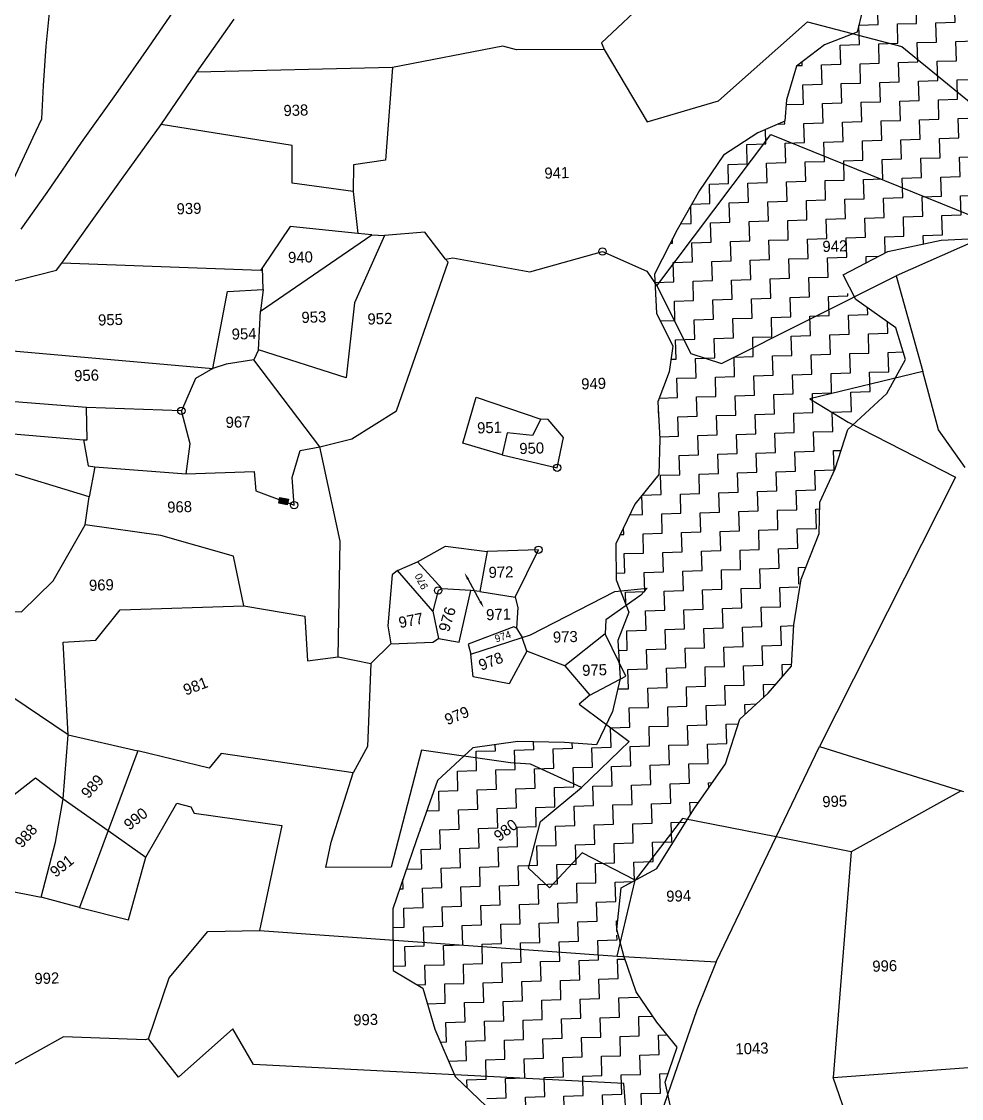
# Model space of a CAD drawing. Header units: metres. Extents: x 313073 to 315646, y 1903695 to 1906857.
# Drawn here: x 314192.9 to 314520.4, y 1904458.4 to 1904833.5 of the extents above; entities that cross this region are included whole.
import ezdxf

# ---------------------------------------------------------------- set-up
doc = ezdxf.new("R2010")
doc.units = ezdxf.units.M
for name, color, linetype in [('POLY_HATCH', 12, 'Continuous'), ('POLY_PARCEL', 6, 'Continuous'), ('POLY_WATER', 4, 'Continuous'), ('TEXT_PARCEL', 7, 'Continuous')]:
    doc.layers.add(name, color=color, linetype=linetype)
doc.styles.add('TEXT_MAP', font='')
doc.styles.get('TEXT_MAP').set_extended_font_data('Kruti Dev 050')

msp = doc.modelspace()

# ---------------------------------------------------------------- hatches: boundary and pattern name
msp.add_hatch(color=256).paths.add_polyline_path([(314282.96, 1904667.73), (314282.56, 1904665.7), (314285.5, 1904665.12), (314285.9, 1904667.15)])

# ---------------------------------------------------------------- linework, layer by layer
for p, q in [((314282.56, 1904665.7), (314282.96, 1904667.73)), ((314285.5, 1904665.12), (314282.56, 1904665.7)), ((314282.96, 1904667.73), (314285.9, 1904667.15)), ((314285.9, 1904667.15), (314285.5, 1904665.12)), ((314352.72, 1904631.5), (314348.47, 1904639.27))]:
    msp.add_line(p, q)
for centre in [(314395.3, 1904753.39), (314248.61, 1904697.91), (314379.55, 1904678.09), (314287.87, 1904665.07), (314373.05, 1904649.52), (314338.1, 1904635.34)]:
    msp.add_circle(centre, 1.28)
for points in [[(314348.1, 1904639.07), (314347.27, 1904641.46), (314348.83, 1904639.47)], [(314353.09, 1904631.7), (314353.92, 1904629.3), (314352.36, 1904631.3)]]:
    msp.add_solid(points)
at = {"layer": 'POLY_HATCH', "linetype": 'Continuous'}
for p, q in [((314491.34, 1904832.48), (314491.13, 1904839.19)), ((314504.77, 1904832.89), (314504.57, 1904839.61)), ((314518.21, 1904833.31), (314518, 1904840.03)), ((314484.83, 1904825.55), (314484.62, 1904832.11)), ((314484.66, 1904832.27), (314491.34, 1904832.48)), ((314498.06, 1904832.69), (314504.77, 1904832.89)), ((314498.27, 1904825.97), (314498.06, 1904832.69)), ((314511.49, 1904833.1), (314518.21, 1904833.31)), ((314511.7, 1904826.39), (314511.49, 1904833.1)), ((314504.98, 1904826.18), (314511.7, 1904826.39)), ((314518.42, 1904826.59), (314525.14, 1904826.8)), ((314518.63, 1904819.88), (314518.42, 1904826.59)), ((314478.11, 1904825.34), (314484.83, 1904825.55)), ((314478.32, 1904818.62), (314478.11, 1904825.34)), ((314491.55, 1904825.76), (314498.27, 1904825.97)), ((314491.76, 1904819.04), (314491.55, 1904825.76)), ((314505.19, 1904819.46), (314504.98, 1904826.18)), ((314464.88, 1904818.2), (314464.85, 1904819.39)), ((314485.04, 1904818.83), (314491.76, 1904819.04)), ((314485.25, 1904812.11), (314485.04, 1904818.83)), ((314498.47, 1904819.25), (314505.19, 1904819.46)), ((314498.68, 1904812.53), (314498.47, 1904819.25)), ((314511.91, 1904819.67), (314518.63, 1904819.88)), ((314512.12, 1904812.95), (314511.91, 1904819.67)), ((314463.23, 1904818.15), (314464.88, 1904818.2)), ((314471.6, 1904818.41), (314478.32, 1904818.62)), ((314471.81, 1904811.69), (314471.6, 1904818.41)), ((314465.09, 1904811.48), (314471.81, 1904811.69)), ((314465.3, 1904804.77), (314465.09, 1904811.48)), ((314478.53, 1904811.9), (314485.25, 1904812.11)), ((314478.74, 1904805.18), (314478.53, 1904811.9)), ((314491.97, 1904812.32), (314498.68, 1904812.53)), ((314492.17, 1904805.6), (314491.97, 1904812.32)), ((314505.4, 1904812.74), (314512.12, 1904812.95)), ((314505.61, 1904806.02), (314505.4, 1904812.74)), ((314518.84, 1904813.16), (314525.56, 1904813.37)), ((314519.05, 1904806.44), (314518.84, 1904813.16)), ((314459.29, 1904804.58), (314465.3, 1904804.77)), ((314472.02, 1904804.98), (314478.74, 1904805.18)), ((314472.23, 1904798.26), (314472.02, 1904804.98)), ((314485.46, 1904805.39), (314492.17, 1904805.6)), ((314485.67, 1904798.68), (314485.46, 1904805.39)), ((314498.89, 1904805.81), (314505.61, 1904806.02)), ((314499.1, 1904799.09), (314498.89, 1904805.81)), ((314512.33, 1904806.23), (314519.05, 1904806.44)), ((314512.54, 1904799.51), (314512.33, 1904806.23)), ((314456.47, 1904797.77), (314458.79, 1904797.84)), ((314458.79, 1904797.84), (314458.76, 1904798.77)), ((314465.51, 1904798.05), (314472.23, 1904798.26)), ((314465.72, 1904791.33), (314465.51, 1904798.05)), ((314478.95, 1904798.47), (314485.67, 1904798.68)), ((314479.16, 1904791.75), (314478.95, 1904798.47)), ((314492.38, 1904798.88), (314499.1, 1904799.09)), ((314492.59, 1904792.17), (314492.38, 1904798.88)), ((314505.82, 1904799.3), (314512.54, 1904799.51)), ((314506.03, 1904792.58), (314505.82, 1904799.3)), ((314519.26, 1904799.72), (314525.98, 1904799.93)), ((314519.47, 1904793), (314519.26, 1904799.72)), ((314452.28, 1904790.91), (314452.13, 1904795.87)), ((314499.31, 1904792.37), (314506.03, 1904792.58)), ((314512.75, 1904792.79), (314519.47, 1904793)), ((314512.96, 1904786.07), (314512.75, 1904792.79)), ((314445.56, 1904790.7), (314452.28, 1904790.91)), ((314445.77, 1904783.98), (314445.56, 1904790.7)), ((314459, 1904791.12), (314465.72, 1904791.33)), ((314459.21, 1904784.4), (314459, 1904791.12)), ((314472.44, 1904791.54), (314479.16, 1904791.75)), ((314472.65, 1904784.82), (314472.44, 1904791.54)), ((314485.87, 1904791.96), (314492.59, 1904792.17)), ((314486.08, 1904785.24), (314485.87, 1904791.96)), ((314499.52, 1904785.66), (314499.31, 1904792.37)), ((314479.37, 1904785.03), (314486.08, 1904785.24)), ((314479.57, 1904778.31), (314479.37, 1904785.03)), ((314492.8, 1904785.45), (314499.52, 1904785.66)), ((314493.01, 1904778.73), (314492.8, 1904785.45)), ((314506.24, 1904785.87), (314512.96, 1904786.07)), ((314506.45, 1904779.15), (314506.24, 1904785.87)), ((314519.68, 1904786.28), (314526.39, 1904786.49)), ((314519.88, 1904779.57), (314519.68, 1904786.28)), ((314439.05, 1904783.77), (314445.77, 1904783.98)), ((314439.26, 1904777.06), (314439.05, 1904783.77)), ((314452.49, 1904784.19), (314459.21, 1904784.4)), ((314452.7, 1904777.47), (314452.49, 1904784.19)), ((314465.93, 1904784.61), (314472.65, 1904784.82)), ((314466.14, 1904777.89), (314465.93, 1904784.61)), ((314445.98, 1904777.27), (314452.7, 1904777.47)), ((314459.42, 1904777.68), (314466.14, 1904777.89)), ((314459.63, 1904770.97), (314459.42, 1904777.68)), ((314472.86, 1904778.1), (314479.57, 1904778.31)), ((314473.06, 1904771.38), (314472.86, 1904778.1)), ((314486.29, 1904778.52), (314493.01, 1904778.73)), ((314486.5, 1904771.8), (314486.29, 1904778.52)), ((314499.73, 1904778.94), (314506.45, 1904779.15)), ((314499.94, 1904772.22), (314499.73, 1904778.94)), ((314513.17, 1904779.36), (314519.88, 1904779.57)), ((314513.38, 1904772.64), (314513.17, 1904779.36)), ((314432.55, 1904776.85), (314439.26, 1904777.06)), ((314432.75, 1904770.13), (314432.55, 1904776.85)), ((314446.19, 1904770.55), (314445.98, 1904777.27)), ((314426.4, 1904769.93), (314432.75, 1904770.13)), ((314439.47, 1904770.34), (314446.19, 1904770.55)), ((314439.68, 1904763.62), (314439.47, 1904770.34)), ((314452.91, 1904770.76), (314459.63, 1904770.97)), ((314453.12, 1904764.04), (314452.91, 1904770.76)), ((314466.35, 1904771.17), (314473.06, 1904771.38)), ((314466.56, 1904764.46), (314466.35, 1904771.17)), ((314479.78, 1904771.59), (314486.5, 1904771.8)), ((314479.99, 1904764.87), (314479.78, 1904771.59)), ((314493.22, 1904772.01), (314499.94, 1904772.22)), ((314493.43, 1904765.29), (314493.22, 1904772.01)), ((314506.66, 1904772.43), (314513.38, 1904772.64)), ((314506.87, 1904765.71), (314506.66, 1904772.43)), ((314520.09, 1904772.85), (314526.81, 1904773.06)), ((314520.3, 1904766.13), (314520.09, 1904772.85)), ((314426.25, 1904763.2), (314426.05, 1904769.32)), ((314422.52, 1904763.09), (314426.25, 1904763.2)), ((314432.96, 1904763.41), (314439.68, 1904763.62)), ((314433.17, 1904756.69), (314432.96, 1904763.41)), ((314446.4, 1904763.83), (314453.12, 1904764.04)), ((314446.61, 1904757.11), (314446.4, 1904763.83)), ((314459.84, 1904764.25), (314466.56, 1904764.46)), ((314460.05, 1904757.53), (314459.84, 1904764.25)), ((314473.27, 1904764.66), (314479.99, 1904764.87)), ((314473.48, 1904757.95), (314473.27, 1904764.66)), ((314486.71, 1904765.08), (314493.43, 1904765.29)), ((314486.92, 1904758.36), (314486.71, 1904765.08)), ((314500.15, 1904765.5), (314506.87, 1904765.71)), ((314500.36, 1904758.78), (314500.15, 1904765.5)), ((314513.58, 1904765.92), (314520.3, 1904766.13)), ((314513.79, 1904759.2), (314513.58, 1904765.92)), ((314493.64, 1904758.57), (314500.36, 1904758.78)), ((314507.08, 1904758.99), (314513.79, 1904759.2)), ((314507.17, 1904756.04), (314507.08, 1904758.99)), ((314418.9, 1904756.25), (314419.74, 1904756.27)), ((314419.74, 1904756.27), (314419.69, 1904757.79)), ((314426.45, 1904756.48), (314433.17, 1904756.69)), ((314426.66, 1904749.76), (314426.45, 1904756.48)), ((314439.89, 1904756.9), (314446.61, 1904757.11)), ((314440.1, 1904750.18), (314439.89, 1904756.9)), ((314453.33, 1904757.32), (314460.05, 1904757.53)), ((314453.54, 1904750.6), (314453.33, 1904757.32)), ((314466.76, 1904757.74), (314473.48, 1904757.95)), ((314466.97, 1904751.02), (314466.76, 1904757.74)), ((314480.2, 1904758.16), (314486.92, 1904758.36)), ((314480.41, 1904751.44), (314480.2, 1904758.16)), ((314493.81, 1904752.92), (314493.64, 1904758.57)), ((314473.69, 1904751.23), (314480.41, 1904751.44)), ((314473.9, 1904744.51), (314473.69, 1904751.23)), ((314487.13, 1904751.65), (314491.64, 1904751.79)), ((314487.2, 1904749.47), (314487.13, 1904751.65)), ((314419.95, 1904749.56), (314426.66, 1904749.76)), ((314420.15, 1904742.84), (314419.95, 1904749.56)), ((314433.38, 1904749.97), (314440.1, 1904750.18)), ((314433.59, 1904743.26), (314433.38, 1904749.97)), ((314446.82, 1904750.39), (314453.54, 1904750.6)), ((314447.03, 1904743.67), (314446.82, 1904750.39)), ((314460.26, 1904750.81), (314466.97, 1904751.02)), ((314460.46, 1904744.09), (314460.26, 1904750.81)), ((314453.75, 1904743.88), (314460.46, 1904744.09)), ((314453.96, 1904737.16), (314453.75, 1904743.88)), ((314467.18, 1904744.3), (314473.9, 1904744.51)), ((314467.39, 1904737.58), (314467.18, 1904744.3)), ((314413.56, 1904742.63), (314420.15, 1904742.84)), ((314426.87, 1904743.05), (314433.59, 1904743.26)), ((314427.08, 1904736.33), (314426.87, 1904743.05)), ((314440.31, 1904743.46), (314447.03, 1904743.67)), ((314440.52, 1904736.75), (314440.31, 1904743.46)), ((314420.36, 1904736.12), (314427.08, 1904736.33)), ((314433.8, 1904736.54), (314440.52, 1904736.75)), ((314434.01, 1904729.82), (314433.8, 1904736.54)), ((314447.24, 1904736.95), (314453.96, 1904737.16)), ((314447.45, 1904730.24), (314447.24, 1904736.95)), ((314460.67, 1904737.37), (314467.39, 1904737.58)), ((314460.88, 1904730.65), (314460.67, 1904737.37)), ((314474.11, 1904737.79), (314480.83, 1904738)), ((314474.32, 1904731.07), (314474.11, 1904737.79)), ((314480.83, 1904738), (314480.81, 1904738.74)), ((314420.57, 1904729.4), (314420.36, 1904736.12)), ((314487.76, 1904731.49), (314487.68, 1904733.84)), ((314415.46, 1904729.24), (314420.57, 1904729.4)), ((314427.29, 1904729.61), (314434.01, 1904729.82)), ((314427.5, 1904722.89), (314427.29, 1904729.61)), ((314440.73, 1904730.03), (314447.45, 1904730.24)), ((314440.94, 1904723.31), (314440.73, 1904730.03)), ((314454.16, 1904730.45), (314460.88, 1904730.65)), ((314454.37, 1904723.73), (314454.16, 1904730.45)), ((314467.6, 1904730.86), (314474.32, 1904731.07)), ((314467.81, 1904724.15), (314467.6, 1904730.86)), ((314481.04, 1904731.28), (314487.76, 1904731.49)), ((314481.25, 1904724.56), (314481.04, 1904731.28)), ((314494.68, 1904724.98), (314494.56, 1904728.95)), ((314487.97, 1904724.77), (314494.68, 1904724.98)), ((314420.78, 1904722.68), (314427.5, 1904722.89)), ((314420.99, 1904715.96), (314420.78, 1904722.68)), ((314434.22, 1904723.1), (314440.94, 1904723.31)), ((314434.43, 1904716.38), (314434.22, 1904723.1)), ((314447.66, 1904723.52), (314454.37, 1904723.73)), ((314447.86, 1904716.8), (314447.66, 1904723.52)), ((314461.09, 1904723.94), (314467.81, 1904724.15)), ((314461.3, 1904717.22), (314461.09, 1904723.94)), ((314474.53, 1904724.35), (314481.25, 1904724.56)), ((314474.74, 1904717.64), (314474.53, 1904724.35)), ((314488.17, 1904718.05), (314487.97, 1904724.77)), ((314468.02, 1904717.43), (314474.74, 1904717.64)), ((314481.46, 1904717.85), (314488.17, 1904718.05)), ((314481.67, 1904711.13), (314481.46, 1904717.85)), ((314494.89, 1904718.26), (314500.04, 1904718.42)), ((314495.1, 1904711.55), (314494.89, 1904718.26)), ((314419.19, 1904715.91), (314420.99, 1904715.96)), ((314427.71, 1904716.17), (314434.43, 1904716.38)), ((314427.92, 1904709.45), (314427.71, 1904716.17)), ((314441.15, 1904716.59), (314447.86, 1904716.8)), ((314441.36, 1904709.87), (314441.15, 1904716.59)), ((314454.58, 1904717.01), (314461.3, 1904717.22)), ((314454.79, 1904710.29), (314454.58, 1904717.01)), ((314468.23, 1904710.71), (314468.02, 1904717.43)), ((314448.07, 1904710.08), (314454.79, 1904710.29)), ((314448.28, 1904703.36), (314448.07, 1904710.08)), ((314461.51, 1904710.5), (314468.23, 1904710.71)), ((314461.72, 1904703.78), (314461.51, 1904710.5)), ((314474.95, 1904710.92), (314481.67, 1904711.13)), ((314475.16, 1904704.2), (314474.95, 1904710.92)), ((314488.38, 1904711.34), (314495.1, 1904711.55)), ((314488.59, 1904704.62), (314488.38, 1904711.34)), ((314421.2, 1904709.24), (314427.92, 1904709.45)), ((314421.41, 1904702.53), (314421.2, 1904709.24)), ((314434.64, 1904709.66), (314441.36, 1904709.87)), ((314434.85, 1904702.94), (314434.64, 1904709.66)), ((314415.06, 1904702.33), (314421.41, 1904702.53)), ((314428.13, 1904702.74), (314434.85, 1904702.94)), ((314428.34, 1904696.02), (314428.13, 1904702.74)), ((314441.56, 1904703.15), (314448.28, 1904703.36)), ((314441.77, 1904696.44), (314441.56, 1904703.15)), ((314455, 1904703.57), (314461.72, 1904703.78)), ((314455.21, 1904696.85), (314455, 1904703.57)), ((314468.44, 1904703.99), (314475.16, 1904704.2)), ((314468.65, 1904697.27), (314468.44, 1904703.99)), ((314481.87, 1904704.41), (314488.59, 1904704.62)), ((314482.08, 1904697.69), (314481.87, 1904704.41)), ((314414.9, 1904695.6), (314414.72, 1904701.44)), ((314414.87, 1904695.6), (314414.9, 1904695.6)), ((314421.62, 1904695.81), (314428.34, 1904696.02)), ((314421.83, 1904689.09), (314421.62, 1904695.81)), ((314435.05, 1904696.23), (314441.77, 1904696.44)), ((314435.26, 1904689.51), (314435.05, 1904696.23)), ((314448.49, 1904696.64), (314455.21, 1904696.85)), ((314448.7, 1904689.93), (314448.49, 1904696.64)), ((314461.93, 1904697.06), (314468.65, 1904697.27)), ((314462.14, 1904690.34), (314461.93, 1904697.06)), ((314475.37, 1904697.48), (314482.08, 1904697.69)), ((314475.57, 1904690.76), (314475.37, 1904697.48)), ((314415.25, 1904688.89), (314421.83, 1904689.09)), ((314428.55, 1904689.3), (314435.26, 1904689.51)), ((314428.75, 1904682.58), (314428.55, 1904689.3)), ((314441.98, 1904689.72), (314448.7, 1904689.93)), ((314442.19, 1904683), (314441.98, 1904689.72)), ((314455.42, 1904690.14), (314462.14, 1904690.34)), ((314455.63, 1904683.42), (314455.42, 1904690.14)), ((314468.86, 1904690.55), (314475.57, 1904690.76)), ((314469.07, 1904683.84), (314468.86, 1904690.55)), ((314462.35, 1904683.63), (314469.07, 1904683.84)), ((314475.78, 1904684.04), (314478.44, 1904684.13)), ((314475.99, 1904677.33), (314475.78, 1904684.04)), ((314422.04, 1904682.37), (314428.75, 1904682.58)), ((314422.25, 1904675.65), (314422.04, 1904682.37)), ((314435.47, 1904682.79), (314442.19, 1904683)), ((314435.68, 1904676.07), (314435.47, 1904682.79)), ((314448.91, 1904683.21), (314455.63, 1904683.42)), ((314449.12, 1904676.49), (314448.91, 1904683.21)), ((314462.56, 1904676.91), (314462.35, 1904683.63)), ((314442.4, 1904676.28), (314449.12, 1904676.49)), ((314442.61, 1904669.56), (314442.4, 1904676.28)), ((314455.84, 1904676.7), (314462.56, 1904676.91)), ((314456.05, 1904669.98), (314455.84, 1904676.7)), ((314469.27, 1904677.12), (314475.99, 1904677.33)), ((314469.48, 1904670.4), (314469.27, 1904677.12)), ((314415.53, 1904675.44), (314422.25, 1904675.65)), ((314415.74, 1904668.73), (314415.53, 1904675.44)), ((314428.96, 1904675.86), (314435.68, 1904676.07)), ((314429.17, 1904669.14), (314428.96, 1904675.86)), ((314409.07, 1904668.52), (314415.74, 1904668.73)), ((314422.45, 1904668.93), (314429.17, 1904669.14)), ((314422.66, 1904662.22), (314422.45, 1904668.93)), ((314435.89, 1904669.35), (314442.61, 1904669.56)), ((314436.1, 1904662.63), (314435.89, 1904669.35)), ((314449.33, 1904669.77), (314456.05, 1904669.98)), ((314449.54, 1904663.05), (314449.33, 1904669.77)), ((314462.76, 1904670.19), (314469.48, 1904670.4)), ((314462.97, 1904663.47), (314462.76, 1904670.19)), ((314409.23, 1904661.8), (314409.02, 1904668.45)), ((314404.79, 1904661.66), (314409.23, 1904661.8)), ((314415.95, 1904662.01), (314422.66, 1904662.22)), ((314416.15, 1904655.29), (314415.95, 1904662.01)), ((314429.38, 1904662.43), (314436.1, 1904662.63)), ((314429.59, 1904655.71), (314429.38, 1904662.43)), ((314442.82, 1904662.84), (314449.54, 1904663.05)), ((314443.03, 1904656.13), (314442.82, 1904662.84)), ((314456.26, 1904663.26), (314462.97, 1904663.47)), ((314456.46, 1904656.54), (314456.26, 1904663.26)), ((314469.69, 1904663.68), (314471, 1904663.72)), ((314469.9, 1904656.96), (314469.69, 1904663.68)), ((314401.53, 1904654.83), (314402.72, 1904654.87)), ((314402.72, 1904654.87), (314402.65, 1904657.17)), ((314409.44, 1904655.08), (314416.15, 1904655.29)), ((314409.65, 1904648.36), (314409.44, 1904655.08)), ((314422.87, 1904655.5), (314429.59, 1904655.71)), ((314423.08, 1904648.78), (314422.87, 1904655.5)), ((314436.31, 1904655.92), (314443.03, 1904656.13)), ((314436.52, 1904649.2), (314436.31, 1904655.92)), ((314449.75, 1904656.33), (314456.46, 1904656.54)), ((314449.96, 1904649.62), (314449.75, 1904656.33)), ((314463.18, 1904656.75), (314469.9, 1904656.96)), ((314463.39, 1904650.03), (314463.18, 1904656.75)), ((314456.67, 1904649.83), (314463.39, 1904650.03)), ((314402.93, 1904648.15), (314409.65, 1904648.36)), ((314403.14, 1904641.43), (314402.93, 1904648.15)), ((314416.36, 1904648.57), (314423.08, 1904648.78)), ((314416.57, 1904641.85), (314416.36, 1904648.57)), ((314429.8, 1904648.99), (314436.52, 1904649.2)), ((314430.01, 1904642.27), (314429.8, 1904648.99)), ((314443.24, 1904649.41), (314449.96, 1904649.62)), ((314443.45, 1904642.69), (314443.24, 1904649.41)), ((314456.88, 1904643.11), (314456.67, 1904649.83)), ((314436.73, 1904642.48), (314443.45, 1904642.69)), ((314436.94, 1904635.76), (314436.73, 1904642.48)), ((314450.16, 1904642.9), (314456.88, 1904643.11)), ((314450.37, 1904636.18), (314450.16, 1904642.9)), ((314463.6, 1904643.32), (314466.13, 1904643.39)), ((314463.78, 1904637.51), (314463.6, 1904643.32)), ((314400.03, 1904641.34), (314403.14, 1904641.43)), ((314409.85, 1904641.64), (314416.57, 1904641.85)), ((314410.06, 1904634.92), (314409.85, 1904641.64)), ((314423.29, 1904642.06), (314430.01, 1904642.27)), ((314423.5, 1904635.34), (314423.29, 1904642.06)), ((314403.35, 1904634.72), (314410.06, 1904634.92)), ((314416.78, 1904635.13), (314423.5, 1904635.34)), ((314416.99, 1904628.42), (314416.78, 1904635.13)), ((314430.22, 1904635.55), (314436.94, 1904635.76)), ((314430.43, 1904628.83), (314430.22, 1904635.55)), ((314443.66, 1904635.97), (314450.37, 1904636.18)), ((314443.86, 1904629.25), (314443.66, 1904635.97)), ((314457.09, 1904636.39), (314463.41, 1904636.59)), ((314457.3, 1904629.67), (314457.09, 1904636.39)), ((314403.48, 1904630.45), (314403.35, 1904634.72)), ((314410.27, 1904628.21), (314416.99, 1904628.42)), ((314410.48, 1904621.49), (314410.27, 1904628.21)), ((314423.71, 1904628.62), (314430.43, 1904628.83)), ((314423.92, 1904621.91), (314423.71, 1904628.62)), ((314437.15, 1904629.04), (314443.86, 1904629.25)), ((314437.36, 1904622.32), (314437.15, 1904629.04)), ((314450.58, 1904629.46), (314457.3, 1904629.67)), ((314450.79, 1904622.74), (314450.58, 1904629.46)), ((314403.76, 1904621.28), (314410.48, 1904621.49)), ((314403.97, 1904614.56), (314403.76, 1904621.28)), ((314417.2, 1904621.7), (314423.92, 1904621.91)), ((314417.41, 1904614.98), (314417.2, 1904621.7)), ((314430.64, 1904622.12), (314437.36, 1904622.32)), ((314430.85, 1904615.4), (314430.64, 1904622.12)), ((314444.07, 1904622.53), (314450.79, 1904622.74)), ((314444.28, 1904615.81), (314444.07, 1904622.53)), ((314457.51, 1904622.95), (314461.96, 1904623.09)), ((314457.72, 1904616.23), (314457.51, 1904622.95)), ((314451, 1904616.02), (314457.72, 1904616.23)), ((314400.89, 1904614.46), (314403.97, 1904614.56)), ((314410.69, 1904614.77), (314417.41, 1904614.98)), ((314410.9, 1904608.05), (314410.69, 1904614.77)), ((314424.13, 1904615.19), (314430.85, 1904615.4)), ((314424.34, 1904608.47), (314424.13, 1904615.19)), ((314437.56, 1904615.61), (314444.28, 1904615.81)), ((314437.77, 1904608.89), (314437.56, 1904615.61)), ((314451.21, 1904609.31), (314451, 1904616.02)), ((314431.06, 1904608.68), (314437.77, 1904608.89)), ((314431.26, 1904601.96), (314431.06, 1904608.68)), ((314444.49, 1904609.1), (314451.21, 1904609.31)), ((314444.7, 1904602.38), (314444.49, 1904609.1)), ((314457.93, 1904609.51), (314461.22, 1904609.62)), ((314458.06, 1904605.36), (314457.93, 1904609.51)), ((314404.18, 1904607.84), (314410.9, 1904608.05)), ((314404.39, 1904601.12), (314404.18, 1904607.84)), ((314417.62, 1904608.26), (314424.34, 1904608.47)), ((314417.83, 1904601.54), (314417.62, 1904608.26)), ((314411.11, 1904601.33), (314417.83, 1904601.54)), ((314411.32, 1904594.61), (314411.11, 1904601.33)), ((314424.55, 1904601.75), (314431.26, 1904601.96)), ((314424.75, 1904595.03), (314424.55, 1904601.75)), ((314437.98, 1904602.17), (314444.7, 1904602.38)), ((314438.19, 1904595.45), (314437.98, 1904602.17)), ((314451.42, 1904602.59), (314455.79, 1904602.72)), ((314451.56, 1904598.18), (314451.42, 1904602.59)), ((314400.59, 1904601.01), (314404.39, 1904601.12)), ((314404.6, 1904594.41), (314411.32, 1904594.61)), ((314404.81, 1904587.69), (314404.6, 1904594.41)), ((314418.04, 1904594.82), (314424.75, 1904595.03)), ((314418.25, 1904588.1), (314418.04, 1904594.82)), ((314431.47, 1904595.24), (314438.19, 1904595.45)), ((314431.68, 1904588.52), (314431.47, 1904595.24)), ((314444.91, 1904595.66), (314448.93, 1904595.78)), ((314445.02, 1904592.22), (314444.91, 1904595.66)), ((314398.09, 1904587.48), (314404.81, 1904587.69)), ((314398.3, 1904580.76), (314398.09, 1904587.48)), ((314411.53, 1904587.9), (314418.25, 1904588.1)), ((314411.74, 1904581.18), (314411.53, 1904587.9)), ((314424.96, 1904588.31), (314431.68, 1904588.52)), ((314425.17, 1904581.6), (314424.96, 1904588.31)), ((314438.4, 1904588.73), (314442.64, 1904588.86)), ((314438.61, 1904582.01), (314438.4, 1904588.73)), ((314371.43, 1904579.92), (314371.34, 1904582.64)), ((314351.27, 1904579.3), (314357.99, 1904579.5)), ((314351.48, 1904572.58), (314351.27, 1904579.3)), ((314357.99, 1904579.5), (314357.92, 1904581.62)), ((314364.71, 1904579.71), (314371.43, 1904579.92)), ((314364.92, 1904573), (314364.71, 1904579.71)), ((314378.14, 1904580.13), (314384.86, 1904580.34)), ((314378.35, 1904573.41), (314378.14, 1904580.13)), ((314384.86, 1904580.34), (314384.81, 1904582.19)), ((314391.58, 1904580.55), (314398.3, 1904580.76)), ((314391.79, 1904573.83), (314391.58, 1904580.55)), ((314405.02, 1904580.97), (314411.74, 1904581.18)), ((314405.23, 1904574.25), (314405.02, 1904580.97)), ((314418.45, 1904581.39), (314425.17, 1904581.6)), ((314418.66, 1904574.67), (314418.45, 1904581.39)), ((314431.89, 1904581.8), (314438.61, 1904582.01)), ((314432.1, 1904575.09), (314431.89, 1904581.8)), ((314425.38, 1904574.88), (314432.1, 1904575.09)), ((314344.76, 1904572.37), (314351.48, 1904572.58)), ((314344.97, 1904565.65), (314344.76, 1904572.37)), ((314358.2, 1904572.79), (314364.92, 1904573)), ((314358.41, 1904566.07), (314358.2, 1904572.79)), ((314371.64, 1904573.2), (314378.35, 1904573.41)), ((314371.84, 1904566.49), (314371.64, 1904573.2)), ((314385.07, 1904573.62), (314391.79, 1904573.83)), ((314385.28, 1904566.9), (314385.07, 1904573.62)), ((314398.51, 1904574.04), (314405.23, 1904574.25)), ((314398.72, 1904567.32), (314398.51, 1904574.04)), ((314411.95, 1904574.46), (314418.66, 1904574.67)), ((314412.15, 1904567.74), (314411.95, 1904574.46)), ((314425.59, 1904568.16), (314425.38, 1904574.88)), ((314405.44, 1904567.53), (314412.15, 1904567.74)), ((314405.65, 1904560.81), (314405.44, 1904567.53)), ((314418.87, 1904567.95), (314425.59, 1904568.16)), ((314419.08, 1904561.23), (314418.87, 1904567.95)), ((314432.31, 1904568.37), (314433.6, 1904568.41)), ((314432.36, 1904566.64), (314432.31, 1904568.37)), ((314338.25, 1904565.44), (314344.97, 1904565.65)), ((314338.46, 1904558.72), (314338.25, 1904565.44)), ((314351.69, 1904565.86), (314358.41, 1904566.07)), ((314351.9, 1904559.14), (314351.69, 1904565.86)), ((314365.13, 1904566.28), (314371.84, 1904566.49)), ((314365.34, 1904559.56), (314365.13, 1904566.28)), ((314378.56, 1904566.7), (314385.28, 1904566.9)), ((314378.77, 1904559.98), (314378.56, 1904566.7)), ((314392, 1904567.11), (314398.72, 1904567.32)), ((314392.21, 1904560.39), (314392, 1904567.11)), ((314372.05, 1904559.77), (314378.77, 1904559.98)), ((314385.49, 1904560.19), (314392.21, 1904560.39)), ((314385.7, 1904553.47), (314385.49, 1904560.19)), ((314398.93, 1904560.6), (314405.65, 1904560.81)), ((314399.14, 1904553.89), (314398.93, 1904560.6)), ((314412.36, 1904561.02), (314419.08, 1904561.23)), ((314412.57, 1904554.3), (314412.36, 1904561.02)), ((314425.8, 1904561.44), (314428.79, 1904561.53)), ((314425.93, 1904557.23), (314425.8, 1904561.44)), ((314334.09, 1904558.59), (314338.46, 1904558.72)), ((314345.18, 1904558.93), (314351.9, 1904559.14)), ((314345.39, 1904552.21), (314345.18, 1904558.93)), ((314358.62, 1904559.35), (314365.34, 1904559.56)), ((314358.83, 1904552.63), (314358.62, 1904559.35)), ((314372.26, 1904553.05), (314372.05, 1904559.77)), ((314331.95, 1904551.79), (314331.93, 1904552.55)), ((314352.11, 1904552.42), (314358.83, 1904552.63)), ((314352.32, 1904545.7), (314352.11, 1904552.42)), ((314365.54, 1904552.84), (314372.26, 1904553.05)), ((314365.75, 1904546.12), (314365.54, 1904552.84)), ((314378.98, 1904553.26), (314385.7, 1904553.47)), ((314379.19, 1904546.54), (314378.98, 1904553.26)), ((314392.42, 1904553.68), (314399.14, 1904553.89)), ((314392.63, 1904546.96), (314392.42, 1904553.68)), ((314405.85, 1904554.09), (314412.57, 1904554.3)), ((314406.06, 1904547.38), (314405.85, 1904554.09)), ((314419.29, 1904554.51), (314424.34, 1904554.67)), ((314419.5, 1904547.79), (314419.29, 1904554.51)), ((314331.66, 1904551.79), (314331.95, 1904551.79)), ((314338.67, 1904552), (314345.39, 1904552.21)), ((314338.88, 1904545.29), (314338.67, 1904552)), ((314332.16, 1904545.08), (314338.88, 1904545.29)), ((314332.37, 1904538.36), (314332.16, 1904545.08)), ((314345.6, 1904545.49), (314352.32, 1904545.7)), ((314345.81, 1904538.78), (314345.6, 1904545.49)), ((314359.03, 1904545.91), (314365.75, 1904546.12)), ((314359.24, 1904539.19), (314359.03, 1904545.91)), ((314372.47, 1904546.33), (314379.19, 1904546.54)), ((314372.68, 1904539.61), (314372.47, 1904546.33)), ((314385.91, 1904546.75), (314392.63, 1904546.96)), ((314386.12, 1904540.03), (314385.91, 1904546.75)), ((314399.35, 1904547.17), (314406.06, 1904547.38)), ((314399.55, 1904540.45), (314399.35, 1904547.17)), ((314412.78, 1904547.59), (314419.5, 1904547.79)), ((314412.99, 1904540.87), (314412.78, 1904547.59)), ((314326.96, 1904538.19), (314332.37, 1904538.36)), ((314339.09, 1904538.57), (314345.81, 1904538.78)), ((314339.3, 1904531.85), (314339.09, 1904538.57)), ((314352.53, 1904538.99), (314359.24, 1904539.19)), ((314352.73, 1904532.27), (314352.53, 1904538.99)), ((314365.96, 1904539.4), (314372.68, 1904539.61)), ((314366.17, 1904532.68), (314365.96, 1904539.4)), ((314379.4, 1904539.82), (314386.12, 1904540.03)), ((314379.61, 1904533.1), (314379.4, 1904539.82)), ((314392.84, 1904540.24), (314399.55, 1904540.45)), ((314393.05, 1904533.52), (314392.84, 1904540.24)), ((314406.27, 1904540.66), (314412.99, 1904540.87)), ((314406.47, 1904534.27), (314406.27, 1904540.66)), ((314325.86, 1904531.43), (314325.76, 1904534.68)), ((314399.76, 1904533.73), (314405.82, 1904533.92)), ((314399.97, 1904527.01), (314399.76, 1904533.73)), ((314324.64, 1904531.39), (314325.86, 1904531.43)), ((314332.58, 1904531.64), (314339.3, 1904531.85)), ((314332.79, 1904524.92), (314332.58, 1904531.64)), ((314346.02, 1904532.06), (314352.73, 1904532.27)), ((314346.23, 1904525.34), (314346.02, 1904532.06)), ((314359.45, 1904532.48), (314366.17, 1904532.68)), ((314359.66, 1904525.76), (314359.45, 1904532.48)), ((314372.89, 1904532.89), (314379.61, 1904533.1)), ((314373.1, 1904526.18), (314372.89, 1904532.89)), ((314386.33, 1904533.31), (314393.05, 1904533.52)), ((314386.54, 1904526.59), (314386.33, 1904533.31)), ((314366.38, 1904525.97), (314373.1, 1904526.18)), ((314379.82, 1904526.38), (314386.54, 1904526.59)), ((314380.03, 1904519.67), (314379.82, 1904526.38)), ((314393.25, 1904526.8), (314399.97, 1904527.01)), ((314393.46, 1904520.08), (314393.25, 1904526.8)), ((314326.07, 1904524.71), (314332.79, 1904524.92)), ((314326.28, 1904517.99), (314326.07, 1904524.71)), ((314339.51, 1904525.13), (314346.23, 1904525.34)), ((314339.72, 1904518.41), (314339.51, 1904525.13)), ((314352.94, 1904525.55), (314359.66, 1904525.76)), ((314353.15, 1904518.83), (314352.94, 1904525.55)), ((314366.59, 1904519.25), (314366.38, 1904525.97)), ((314346.43, 1904518.62), (314353.15, 1904518.83)), ((314346.64, 1904511.9), (314346.43, 1904518.62)), ((314359.87, 1904519.04), (314366.59, 1904519.25)), ((314360.08, 1904512.32), (314359.87, 1904519.04)), ((314373.31, 1904519.46), (314380.03, 1904519.67)), ((314373.52, 1904512.74), (314373.31, 1904519.46)), ((314386.74, 1904519.88), (314393.46, 1904520.08)), ((314386.95, 1904513.16), (314386.74, 1904519.88)), ((314400.18, 1904520.29), (314400.67, 1904520.31)), ((314400.3, 1904516.56), (314400.18, 1904520.29)), ((314322.28, 1904517.87), (314326.28, 1904517.99)), ((314333, 1904518.2), (314339.72, 1904518.41)), ((314333.21, 1904511.48), (314333, 1904518.2)), ((314400.39, 1904513.58), (314400.34, 1904515.21)), ((314326.49, 1904511.28), (314333.21, 1904511.48)), ((314326.7, 1904504.56), (314326.49, 1904511.28)), ((314339.93, 1904511.69), (314346.64, 1904511.9)), ((314340.13, 1904504.97), (314339.93, 1904511.69)), ((314353.36, 1904512.11), (314360.08, 1904512.32)), ((314353.57, 1904505.39), (314353.36, 1904512.11)), ((314366.8, 1904512.53), (314373.52, 1904512.74)), ((314367.01, 1904505.81), (314366.8, 1904512.53)), ((314380.24, 1904512.95), (314386.95, 1904513.16)), ((314380.44, 1904506.23), (314380.24, 1904512.95)), ((314393.67, 1904513.37), (314400.39, 1904513.58)), ((314393.88, 1904506.65), (314393.67, 1904513.37)), ((314322.34, 1904504.42), (314326.7, 1904504.56)), ((314333.42, 1904504.77), (314340.13, 1904504.97)), ((314333.63, 1904498.05), (314333.42, 1904504.77)), ((314346.85, 1904505.18), (314353.57, 1904505.39)), ((314347.06, 1904498.47), (314346.85, 1904505.18)), ((314360.29, 1904505.6), (314367.01, 1904505.81)), ((314360.5, 1904498.88), (314360.29, 1904505.6)), ((314373.73, 1904506.02), (314380.44, 1904506.23)), ((314373.94, 1904499.3), (314373.73, 1904506.02)), ((314387.16, 1904506.44), (314393.88, 1904506.65)), ((314387.37, 1904499.72), (314387.16, 1904506.44)), ((314400.6, 1904506.86), (314403.17, 1904506.94)), ((314400.81, 1904500.14), (314400.6, 1904506.86)), ((314394.09, 1904499.93), (314400.81, 1904500.14)), ((314394.3, 1904493.21), (314394.09, 1904499.93)), ((314330.69, 1904497.96), (314333.63, 1904498.05)), ((314340.34, 1904498.26), (314347.06, 1904498.47)), ((314340.55, 1904491.54), (314340.34, 1904498.26)), ((314353.78, 1904498.67), (314360.5, 1904498.88)), ((314353.99, 1904491.96), (314353.78, 1904498.67)), ((314367.22, 1904499.09), (314373.94, 1904499.3)), ((314367.43, 1904492.37), (314367.22, 1904499.09)), ((314380.65, 1904499.51), (314387.37, 1904499.72)), ((314380.86, 1904492.79), (314380.65, 1904499.51)), ((314360.71, 1904492.17), (314367.43, 1904492.37)), ((314374.14, 1904492.58), (314380.86, 1904492.79)), ((314374.35, 1904485.87), (314374.14, 1904492.58)), ((314387.58, 1904493), (314394.3, 1904493.21)), ((314387.79, 1904486.28), (314387.58, 1904493)), ((314401.02, 1904493.42), (314407.71, 1904493.63)), ((314401.23, 1904486.7), (314401.02, 1904493.42)), ((314334.3, 1904491.34), (314340.55, 1904491.54)), ((314347.27, 1904491.75), (314353.99, 1904491.96)), ((314347.48, 1904485.03), (314347.27, 1904491.75)), ((314360.92, 1904485.45), (314360.71, 1904492.17)), ((314340.76, 1904484.82), (314347.48, 1904485.03)), ((314354.2, 1904485.24), (314360.92, 1904485.45)), ((314354.41, 1904478.52), (314354.2, 1904485.24)), ((314367.64, 1904485.66), (314374.35, 1904485.87)), ((314367.84, 1904478.94), (314367.64, 1904485.66)), ((314381.07, 1904486.07), (314387.79, 1904486.28)), ((314381.28, 1904479.36), (314381.07, 1904486.07)), ((314394.51, 1904486.49), (314401.23, 1904486.7)), ((314394.72, 1904479.77), (314394.51, 1904486.49)), ((314407.95, 1904486.91), (314412.54, 1904487.05)), ((314408.15, 1904480.19), (314407.95, 1904486.91)), ((314340.97, 1904478.1), (314340.76, 1904484.82)), ((314338.81, 1904478.03), (314340.97, 1904478.1)), ((314347.69, 1904478.31), (314354.41, 1904478.52)), ((314347.9, 1904471.59), (314347.69, 1904478.31)), ((314361.13, 1904478.73), (314367.84, 1904478.94)), ((314361.34, 1904472.01), (314361.13, 1904478.73)), ((314374.56, 1904479.15), (314381.28, 1904479.36)), ((314374.77, 1904472.43), (314374.56, 1904479.15)), ((314388, 1904479.57), (314394.72, 1904479.77)), ((314388.21, 1904472.85), (314388, 1904479.57)), ((314401.44, 1904479.98), (314408.15, 1904480.19)), ((314401.65, 1904473.27), (314401.44, 1904479.98)), ((314414.87, 1904480.4), (314417.88, 1904480.5)), ((314415.08, 1904473.68), (314414.87, 1904480.4)), ((314408.36, 1904473.47), (314415.08, 1904473.68)), ((314341.66, 1904471.4), (314347.9, 1904471.59)), ((314354.62, 1904471.8), (314361.34, 1904472.01)), ((314354.83, 1904465.08), (314354.62, 1904471.8)), ((314368.05, 1904472.22), (314374.77, 1904472.43)), ((314368.26, 1904465.5), (314368.05, 1904472.22)), ((314381.49, 1904472.64), (314388.21, 1904472.85)), ((314381.7, 1904465.92), (314381.49, 1904472.64)), ((314394.93, 1904473.06), (314401.65, 1904473.27)), ((314395.14, 1904466.34), (314394.93, 1904473.06)), ((314408.57, 1904466.76), (314408.36, 1904473.47)), ((314388.42, 1904466.13), (314395.14, 1904466.34)), ((314388.63, 1904459.41), (314388.42, 1904466.13)), ((314401.85, 1904466.55), (314408.57, 1904466.76)), ((314402.06, 1904459.83), (314401.85, 1904466.55)), ((314415.29, 1904466.96), (314418.17, 1904467.05)), ((314415.5, 1904460.25), (314415.29, 1904466.96)), ((314348.11, 1904464.87), (314354.83, 1904465.08)), ((314348.2, 1904462.01), (314348.11, 1904464.87)), ((314361.54, 1904465.29), (314368.26, 1904465.5)), ((314361.75, 1904458.57), (314361.54, 1904465.29)), ((314374.98, 1904465.71), (314381.7, 1904465.92)), ((314375.19, 1904458.99), (314374.98, 1904465.71)), ((314368.47, 1904458.78), (314375.19, 1904458.99)), ((314368.68, 1904452.06), (314368.47, 1904458.78)), ((314381.91, 1904459.2), (314388.63, 1904459.41)), ((314382.12, 1904452.48), (314381.91, 1904459.2)), ((314395.35, 1904459.62), (314402.06, 1904459.83)), ((314395.55, 1904452.9), (314395.35, 1904459.62)), ((314408.78, 1904460.04), (314415.5, 1904460.25)), ((314408.99, 1904453.32), (314408.78, 1904460.04)), ((314355.04, 1904458.36), (314361.75, 1904458.57))]:
    msp.add_line(p, q, dxfattribs=at)
at = {"layer": 'POLY_HATCH'}
for p, q in [((314485.76, 1904837), (314484.08, 1904829.79)), ((314484.08, 1904829.79), (314472.69, 1904825.41)), ((314472.69, 1904825.41), (314462.96, 1904817.95)), ((314462.96, 1904817.95), (314459.41, 1904806.21)), ((314459.41, 1904806.21), (314458.86, 1904798.81)), ((314458.86, 1904798.81), (314449.47, 1904794.71)), ((314449.47, 1904794.71), (314437.52, 1904786.96)), ((314437.52, 1904786.96), (314429.06, 1904774.62)), ((314429.06, 1904774.62), (314421.31, 1904760.96)), ((314421.31, 1904760.96), (314413.4, 1904745.5)), ((314494.74, 1904753.4), (314513.31, 1904757.34)), ((314513.31, 1904757.34), (314527.73, 1904758.01)), ((314479.21, 1904745.32), (314494.74, 1904753.4)), ((314413.4, 1904745.5), (314414.16, 1904731.89)), ((314483.62, 1904736.73), (314479.21, 1904745.32)), ((314497.47, 1904726.87), (314483.62, 1904736.73)), ((314414.16, 1904731.89), (314419.78, 1904720.43)), ((314500.84, 1904715.8), (314497.47, 1904726.87)), ((314419.78, 1904720.43), (314418.6, 1904711.45)), ((314494.38, 1904703.96), (314500.84, 1904715.8)), ((314418.6, 1904711.45), (314414.56, 1904701.03)), ((314480.78, 1904691.46), (314494.38, 1904703.96)), ((314414.56, 1904701.03), (314415.3, 1904688.08)), ((314476.39, 1904677.68), (314480.78, 1904691.46)), ((314415.3, 1904688.08), (314414.9, 1904675.77)), ((314471.05, 1904666.11), (314476.39, 1904677.68)), ((314414.9, 1904675.77), (314406.6, 1904665.45)), ((314406.6, 1904665.45), (314399.98, 1904651.6)), ((314470.83, 1904655.15), (314471.05, 1904666.11)), ((314464.5, 1904639.29), (314470.83, 1904655.15)), ((314399.98, 1904651.6), (314400.04, 1904639.08)), ((314400.04, 1904639.08), (314404.53, 1904627.81)), ((314461.97, 1904623.33), (314464.5, 1904639.29)), ((314404.53, 1904627.81), (314400.7, 1904617.85)), ((314461.19, 1904609), (314461.97, 1904623.33)), ((314400.7, 1904617.85), (314401.44, 1904604.68)), ((314453.08, 1904599.57), (314461.19, 1904609)), ((314401.44, 1904604.68), (314398.78, 1904593.19)), ((314443.18, 1904590.54), (314453.08, 1904599.57)), ((314398.78, 1904593.19), (314393.21, 1904581.61)), ((314438.18, 1904574.95), (314443.18, 1904590.54)), ((314365.86, 1904582.77), (314350.15, 1904580.49)), ((314382.1, 1904582.38), (314365.86, 1904582.77)), ((314350.15, 1904580.49), (314337.86, 1904569.15)), ((314393.21, 1904581.61), (314382.1, 1904582.38)), ((314427.15, 1904559.18), (314438.18, 1904574.95)), ((314337.86, 1904569.15), (314330.35, 1904548.11)), ((314414.25, 1904538.42), (314427.15, 1904559.18)), ((314330.35, 1904548.11), (314322.24, 1904524.38)), ((314401.81, 1904531.78), (314414.25, 1904538.42)), ((314400.36, 1904517.19), (314401.81, 1904531.78)), ((314322.24, 1904524.38), (314322.35, 1904502.91)), ((314402.77, 1904508.1), (314400.36, 1904517.19)), ((314407.08, 1904495.48), (314402.77, 1904508.1)), ((314322.35, 1904502.91), (314332.73, 1904496.75)), ((314332.73, 1904496.75), (314336.86, 1904482.56)), ((314414.23, 1904484.97), (314407.08, 1904495.48)), ((314421.33, 1904476.25), (314414.23, 1904484.97)), ((314336.86, 1904482.56), (314343.98, 1904466.01)), ((314417.12, 1904464.04), (314421.33, 1904476.25)), ((314343.98, 1904466.01), (314354.94, 1904455.62)), ((314419.34, 1904454.04), (314417.12, 1904464.04))]:
    msp.add_line(p, q, dxfattribs=at)
at = {"layer": 'POLY_PARCEL'}
for p, q in [((314415.33, 1904845.21), (314394.95, 1904826.12)), ((314435.74, 1904805.94), (314466.7, 1904833.44)), ((314466.7, 1904833.44), (314499.6, 1904824.8)), ((314360.62, 1904824.94), (314322.15, 1904817.48)), ((314365.39, 1904823.72), (314360.62, 1904824.94)), ((314395.88, 1904823.76), (314365.39, 1904823.72)), ((314394.95, 1904826.12), (314395.88, 1904823.76)), ((314395.88, 1904823.76), (314410.86, 1904798.58)), ((314499.6, 1904824.8), (314566.14, 1904770.5)), ((314322.15, 1904817.48), (314253.95, 1904815.88)), ((314322.15, 1904817.48), (314319.68, 1904785.28)), ((314410.86, 1904798.58), (314435.74, 1904805.94)), ((314287.2, 1904790.31), (314241.59, 1904797.66)), ((314414.25, 1904741.45), (314453.99, 1904794.17)), ((314453.99, 1904794.17), (314528.33, 1904764.13)), ((314287.21, 1904777.21), (314287.2, 1904790.31)), ((314319.68, 1904785.28), (314308.56, 1904783.57)), ((314308.56, 1904783.57), (314308.45, 1904774.34)), ((314308.45, 1904774.34), (314287.21, 1904777.21)), ((314308.45, 1904774.34), (314310.09, 1904759.64)), ((314276.14, 1904732.59), (314314.98, 1904759.2)), ((314286.53, 1904762.09), (314276.83, 1904747.88)), ((314310.09, 1904759.64), (314286.53, 1904762.09)), ((314319.32, 1904758.99), (314308.93, 1904735.55)), ((314314.98, 1904759.2), (314310.09, 1904759.64)), ((314314.98, 1904759.2), (314319.32, 1904758.99)), ((314333.42, 1904760.12), (314319.32, 1904758.99)), ((314340.68, 1904750.78), (314333.42, 1904760.12)), ((314524.74, 1904756.85), (314497.58, 1904744.95)), ((314370.04, 1904746.34), (314395.3, 1904753.39)), ((314395.3, 1904753.39), (314410.73, 1904746.58)), ((314276.12, 1904746.85), (314206.98, 1904749.39)), ((314276.83, 1904747.88), (314276.12, 1904746.85)), ((314277.1, 1904740.14), (314276.83, 1904747.88)), ((314323.5, 1904697.96), (314341.55, 1904749.66)), ((314340.68, 1904750.78), (314343.21, 1904751.2)), ((314341.55, 1904749.66), (314340.68, 1904750.78)), ((314343.21, 1904751.2), (314370.04, 1904746.34)), ((314410.73, 1904746.58), (314414.25, 1904741.45)), ((314436.75, 1904714.38), (314497.58, 1904744.95)), ((314497.58, 1904744.95), (314506.94, 1904711.64)), ((314264.64, 1904739.52), (314277.1, 1904740.14)), ((314277.1, 1904740.14), (314276.14, 1904732.59)), ((314414.25, 1904741.45), (314426.11, 1904717.85)), ((314259.54, 1904712.71), (314264.64, 1904739.52)), ((314275.42, 1904719.13), (314276.14, 1904732.59)), ((314308.93, 1904735.55), (314305.99, 1904709.38)), ((314182.05, 1904719.53), (314259.54, 1904712.71)), ((314275.42, 1904719.13), (314273.87, 1904715.67)), ((314305.99, 1904709.38), (314275.42, 1904719.13)), ((314426.11, 1904717.85), (314436.75, 1904714.38)), ((314264.23, 1904714.11), (314259.54, 1904712.71)), ((314273.87, 1904715.67), (314264.23, 1904714.11)), ((314296.87, 1904685.4), (314273.87, 1904715.67)), ((314259.54, 1904712.71), (314253.55, 1904709.22)), ((314506.94, 1904711.64), (314467.57, 1904702.1)), ((314512.4, 1904691.28), (314506.94, 1904711.64)), ((314253.55, 1904709.22), (314248.61, 1904697.91)), ((314215.57, 1904699.04), (314169.69, 1904702.74)), ((314346.7, 1904686.6), (314351.33, 1904702.67)), ((314351.33, 1904702.67), (314373.79, 1904695.05)), ((314215.83, 1904687.76), (314215.57, 1904699.04)), ((314248.61, 1904697.91), (314215.57, 1904699.04)), ((314467.57, 1904702.1), (314480.93, 1904693.98)), ((314251.7, 1904686.39), (314248.61, 1904697.91)), ((314307.96, 1904688.14), (314323.5, 1904697.96)), ((314373.79, 1904695.05), (314370.93, 1904689.28)), ((314376.39, 1904694.83), (314373.79, 1904695.05)), ((314166.21, 1904691.81), (314214.49, 1904687.85)), ((314381.71, 1904688.6), (314376.39, 1904694.83)), ((314480.93, 1904693.98), (314518.29, 1904674.75)), ((314521.66, 1904678.2), (314512.4, 1904691.28)), ((314214.49, 1904687.85), (314215.83, 1904687.76)), ((314214.49, 1904687.85), (314216.09, 1904678.79)), ((314296.87, 1904685.4), (314307.96, 1904688.14)), ((314362.12, 1904690.22), (314360.38, 1904682.56)), ((314370.93, 1904689.28), (314362.12, 1904690.22)), ((314379.55, 1904678.09), (314381.71, 1904688.6)), ((314250.26, 1904675.98), (314251.7, 1904686.39)), ((314287.17, 1904674.73), (314290.02, 1904684.05)), ((314290.02, 1904684.05), (314296.87, 1904685.4)), ((314303.92, 1904652.55), (314296.87, 1904685.4)), ((314360.38, 1904682.56), (314346.7, 1904686.6)), ((314360.38, 1904682.56), (314379.55, 1904678.09)), ((314216.48, 1904668), (314183.05, 1904678.13)), ((314216.09, 1904678.79), (314217.75, 1904678.5)), ((314218.41, 1904678.44), (314216.48, 1904668)), ((314217.75, 1904678.5), (314218.41, 1904678.44)), ((314218.41, 1904678.44), (314250.26, 1904675.98)), ((314250.26, 1904675.98), (314274, 1904676.83)), ((314274, 1904676.83), (314274.55, 1904670.01)), ((314287.87, 1904665.07), (314287.17, 1904674.73)), ((314518.29, 1904674.75), (314470.88, 1904581.02)), ((314274.55, 1904670.01), (314287.87, 1904665.07)), ((314215.13, 1904658.17), (314216.48, 1904668)), ((314203.94, 1904638.68), (314215.13, 1904658.17)), ((314241.5, 1904654.49), (314215.13, 1904658.17)), ((314266.81, 1904647.24), (314241.5, 1904654.49)), ((314303.23, 1904612.24), (314303.92, 1904652.55)), ((314330.85, 1904645.35), (314340.6, 1904650.71)), ((314340.6, 1904650.71), (314355.11, 1904648.96)), ((314270.4, 1904630), (314266.81, 1904647.24)), ((314355.11, 1904648.96), (314352.63, 1904635.02)), ((314373.05, 1904649.52), (314355.11, 1904648.96)), ((314364.94, 1904632.94), (314373.05, 1904649.52)), ((314323.95, 1904642.29), (314330.85, 1904645.35)), ((314339.51, 1904635.91), (314330.85, 1904645.35)), ((314192.93, 1904627.86), (314203.94, 1904638.68)), ((314322.05, 1904640.8), (314320.53, 1904623.01)), ((314323.95, 1904642.29), (314322.05, 1904640.8)), ((314336.25, 1904628.16), (314323.95, 1904642.29)), ((314338.1, 1904635.34), (314336.25, 1904628.16)), ((314339.51, 1904635.91), (314338.1, 1904635.34)), ((314349.44, 1904635.31), (314339.51, 1904635.91)), ((314345.4, 1904617.31), (314349.44, 1904635.31)), ((314352.63, 1904635.02), (314349.44, 1904635.31)), ((314352.63, 1904635.02), (314364.94, 1904632.94)), ((314370.22, 1904619.88), (314399.66, 1904634.93)), ((314399.66, 1904634.93), (314410.87, 1904636.18)), ((314410.87, 1904636.18), (314408.65, 1904633.7)), ((314364.94, 1904632.94), (314365.83, 1904629.34)), ((314408.65, 1904633.7), (314396.54, 1904625.13)), ((314176.85, 1904628.16), (314192.93, 1904627.86)), ((314218.78, 1904618.03), (314227.34, 1904628.53)), ((314227.34, 1904628.53), (314270.4, 1904630)), ((314270.4, 1904630), (314291.58, 1904626.38)), ((314336.25, 1904628.16), (314338.16, 1904618.64)), ((314365.83, 1904629.34), (314365.41, 1904622.2)), ((314291.58, 1904626.38), (314292.58, 1904610.87)), ((314396.54, 1904625.13), (314396.26, 1904620.18)), ((314320.53, 1904623.01), (314321.63, 1904616.7)), ((314364.42, 1904622.69), (314348.47, 1904616.62)), ((314365.41, 1904622.2), (314364.42, 1904622.69)), ((314365.41, 1904622.2), (314367.28, 1904618.95)), ((314396.26, 1904620.18), (314382.25, 1904609.04)), ((314403.44, 1904605.45), (314396.26, 1904620.18)), ((314207.4, 1904617.29), (314218.78, 1904618.03)), ((314209.2, 1904585.09), (314207.4, 1904617.29)), ((314314.58, 1904609.87), (314321.63, 1904616.7)), ((314321.63, 1904616.7), (314336.2, 1904617.28)), ((314336.2, 1904617.28), (314338.16, 1904618.64)), ((314338.16, 1904618.64), (314345.4, 1904617.31)), ((314348.47, 1904616.62), (314349.42, 1904613.16)), ((314349.42, 1904613.16), (314367.28, 1904618.95)), ((314367.28, 1904618.95), (314370.22, 1904619.88)), ((314368.96, 1904614.15), (314367.28, 1904618.95)), ((314350.32, 1904605.29), (314349.42, 1904613.16)), ((314368.96, 1904614.15), (314362.78, 1904602.84)), ((314382.25, 1904609.04), (314368.96, 1904614.15)), ((314209.2, 1904585.09), (314172.17, 1904609.9)), ((314292.58, 1904610.87), (314303.23, 1904612.24)), ((314303.23, 1904612.24), (314314.58, 1904609.87)), ((314314.58, 1904609.87), (314313.47, 1904581.03)), ((314382.25, 1904609.04), (314390.96, 1904598.8)), ((314362.78, 1904602.84), (314350.32, 1904605.29)), ((314390.96, 1904598.8), (314403.44, 1904605.45)), ((314390.96, 1904598.8), (314387.25, 1904595.7)), ((314387.25, 1904595.7), (314404.67, 1904582.67)), ((314207.44, 1904562.71), (314209.2, 1904585.09)), ((314209.2, 1904585.09), (314233.49, 1904579.44)), ((314404.67, 1904582.67), (314388, 1904566.71)), ((314233.49, 1904579.44), (314223.11, 1904551.67)), ((314258.24, 1904573.37), (314233.49, 1904579.44)), ((314313.47, 1904581.03), (314308.45, 1904571.75)), ((314332.25, 1904579.66), (314321.67, 1904538.9)), ((314363.22, 1904575.27), (314332.25, 1904579.66)), ((314455.79, 1904549.45), (314470.88, 1904581.02)), ((314470.88, 1904581.02), (314520.3, 1904565.51)), ((314262.47, 1904578.52), (314258.24, 1904573.37)), ((314308.45, 1904571.75), (314262.47, 1904578.52)), ((314370.25, 1904574.81), (314363.22, 1904575.27)), ((314300.76, 1904547.59), (314308.45, 1904571.75)), ((314388, 1904566.71), (314370.25, 1904574.81)), ((314186.62, 1904561.38), (314197.81, 1904570.04)), ((314197.81, 1904570.04), (314207.44, 1904562.71)), ((314373.72, 1904554.87), (314388, 1904566.71)), ((314520.3, 1904565.51), (314482, 1904544.23)), ((314520.3, 1904565.51), (314521.1, 1904565.26)), ((314204.73, 1904547.69), (314207.44, 1904562.71)), ((314207.44, 1904562.71), (314223.11, 1904551.67)), ((314236.19, 1904542.4), (314247.05, 1904561.18)), ((314247.05, 1904561.18), (314251.93, 1904559.97)), ((314251.93, 1904559.97), (314253.08, 1904557.72)), ((314253.08, 1904557.72), (314283.6, 1904553.43)), ((314283.6, 1904553.43), (314275.84, 1904516.86)), ((314369.55, 1904538.57), (314373.72, 1904554.87)), ((314423.22, 1904555.84), (314406.76, 1904534.42)), ((314455.79, 1904549.45), (314423.22, 1904555.84)), ((314223.11, 1904551.67), (314213.12, 1904524.91)), ((314223.11, 1904551.67), (314236.19, 1904542.4)), ((314434.91, 1904505.98), (314455.79, 1904549.45)), ((314482, 1904544.23), (314455.79, 1904549.45)), ((314199.76, 1904528.43), (314204.73, 1904547.69)), ((314298.92, 1904538.88), (314300.76, 1904547.59)), ((314230.16, 1904520.56), (314236.19, 1904542.4)), ((314388.19, 1904543.93), (314376.89, 1904531.74)), ((314406.76, 1904534.42), (314388.19, 1904543.93)), ((314482, 1904544.23), (314475.64, 1904465.61)), ((314321.67, 1904538.9), (314298.92, 1904538.88)), ((314376.89, 1904531.74), (314369.55, 1904538.57)), ((314400.48, 1904507.98), (314406.76, 1904534.42)), ((314186.25, 1904531.2), (314199.76, 1904528.43)), ((314213.12, 1904524.91), (314199.76, 1904528.43)), ((314213.12, 1904524.91), (314230.16, 1904520.56)), ((314244.38, 1904500.39), (314257.84, 1904516.53)), ((314257.84, 1904516.53), (314275.84, 1904516.86)), ((314275.84, 1904516.86), (314400.48, 1904507.98)), ((314400.48, 1904507.98), (314434.91, 1904505.98)), ((314434.91, 1904505.98), (314428.2, 1904489.25)), ((314237.18, 1904479.09), (314244.38, 1904500.39)), ((314428.2, 1904489.25), (314411.36, 1904440.66)), ((314266.48, 1904482.62), (314247.57, 1904465.75)), ((314273.7, 1904470.21), (314266.48, 1904482.62)), ((314207.54, 1904479.79), (314189.22, 1904469.65)), ((314236.07, 1904478.74), (314207.54, 1904479.79)), ((314237.18, 1904479.09), (314236.07, 1904478.74)), ((314247.57, 1904465.75), (314237.18, 1904479.09)), ((314402.78, 1904463.63), (314273.7, 1904470.21)), ((314475.64, 1904465.61), (314524.33, 1904469.28)), ((314404.57, 1904440.68), (314402.78, 1904463.63)), ((314487.63, 1904431.66), (314475.64, 1904465.61))]:
    msp.add_line(p, q, dxfattribs=at)
at = {"layer": 'POLY_WATER'}
for p, q in [((314201.47, 1904824.94), (314202.87, 1904838.88)), ((314248.19, 1904840.67), (314237.12, 1904824.61)), ((314253.95, 1904815.88), (314267, 1904834.37)), ((314200.53, 1904811.21), (314201.47, 1904824.94)), ((314237.12, 1904824.61), (314225.66, 1904808.12)), ((314241.59, 1904797.66), (314253.95, 1904815.88)), ((314200.04, 1904799.57), (314200.53, 1904811.21)), ((314225.66, 1904808.12), (314213.68, 1904791.41)), ((314196.98, 1904793.2), (314200.04, 1904799.57)), ((314227.76, 1904778.49), (314241.59, 1904797.66)), ((314188.77, 1904775.52), (314196.98, 1904793.2)), ((314213.68, 1904791.41), (314201.73, 1904773.98)), ((314216.97, 1904763.36), (314227.76, 1904778.49)), ((314201.73, 1904773.98), (314192.62, 1904761.16)), ((314206.98, 1904749.39), (314216.97, 1904763.36)), ((314205.14, 1904746.96), (314206.98, 1904749.39)), ((314175.71, 1904739.37), (314205.14, 1904746.96))]:
    msp.add_line(p, q, dxfattribs=at)

# ---------------------------------------------------------------- texts
at = {"layer": 'TEXT_PARCEL', "style": 'TEXT_MAP'}
for s, height, rotation, p in [('938', 3.872, 1.7828, (314284.23, 1904800.56)), ('941', 3.872, 1.7828, (314375.14, 1904778.74)), ('939', 3.872, 1.7828, (314247, 1904766.32)), ('942', 3.872, 1.7828, (314472.01, 1904753.22)), ('940', 3.872, 1.7828, (314285.83, 1904749.37)), ('953', 3.872, 1.7828, (314290.5, 1904728.5)), ('955', 3.872, 1.7828, (314219.64, 1904727.6)), ('952', 3.872, 1.7828, (314313.5, 1904727.94)), ('954', 3.872, 1.7828, (314266.19, 1904722.67)), ('956', 3.872, 1.7828, (314211.31, 1904708.2)), ('949', 3.872, 1.7828, (314387.97, 1904705.33)), ('967', 3.872, 1.7828, (314264.09, 1904691.94)), ('951', 3.872, 1.7828, (314351.7, 1904690.01)), ('950', 3.872, 1.7828, (314366.4, 1904682.82)), ('968', 3.872, 1.7828, (314243.73, 1904662.39)), ('972', 3.872, 1.7828, (314355.7, 1904639.65)), ('969', 3.872, 1.7828, (314216.48, 1904635.18)), ('970', 2.581, 116.848, (314334.69, 1904636.5)), ('977', 3.872, 11.2363, (314324.72, 1904622.17)), ('976', 3.872, 73.3315, (314341.82, 1904620.63)), ('971', 3.872, 1.7828, (314354.83, 1904624.94)), ('974', 2.581, 17.9374, (314358.25, 1904617.16)), ('973', 3.872, 1.7828, (314378.11, 1904617.12)), ('978', 3.872, 21.4194, (314353.09, 1904607.3)), ('975', 3.872, 1.7828, (314388.29, 1904605.56)), ('981', 3.872, 20.8594, (314250.16, 1904598.68)), ('979', 3.872, 21.9015, (314341.27, 1904588.34)), ('989', 3.872, 48.4913, (314216.18, 1904562.56)), ('995', 3.872, 1.7828, (314471.96, 1904559.82)), ('990', 3.872, 38.1411, (314230.48, 1904551.6)), ('988', 3.872, 48.4913, (314193.04, 1904545.36)), ('980', 3.872, 37.7842, (314359.34, 1904547.66)), ('991', 3.872, 38.6265, (314204.77, 1904535.16)), ('994', 3.872, 1.7828, (314417.59, 1904526.86)), ('996', 3.872, 1.7828, (314489.39, 1904502.48)), ('992', 3.872, 1.7828, (314197.47, 1904498.18)), ('993', 3.872, 1.7828, (314308.55, 1904483.75)), ('1043', 3.872, 1.7828, (314441.7, 1904473.68))]:
    msp.add_text(s, height=height, rotation=rotation, dxfattribs=at).set_placement(p)

doc.saveas('drawing.dxf')
